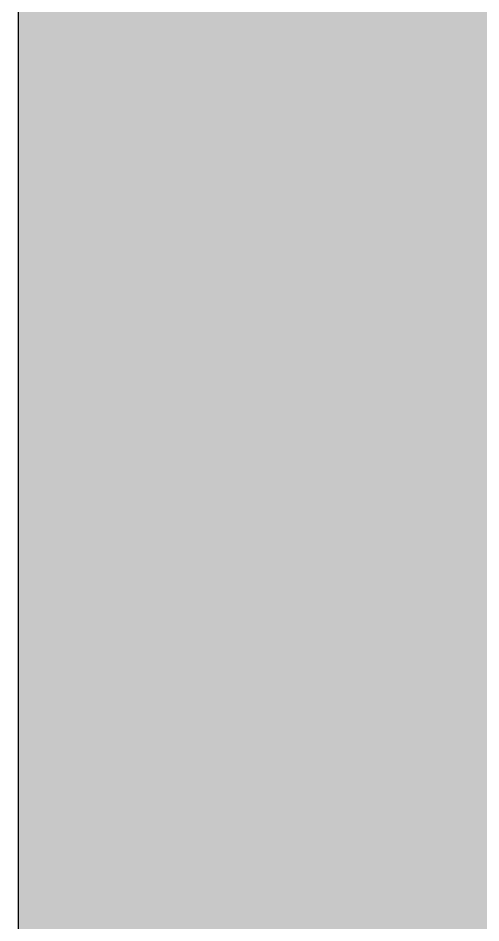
# Model space of a CAD drawing. Header units: millimetres. Extents: x 64682 to 95728, y -1640 to 17847.
# Drawn here: x 79729 to 80250, y 2521 to 3541 of the extents above; entities that cross this region are included whole.
import ezdxf

# ---------------------------------------------------------------- set-up
doc = ezdxf.new("R2010")
doc.units = ezdxf.units.MM
doc.layers.add('WALL TYPE$0$I-SECT-LW03', color=3, linetype='Continuous')

msp = doc.modelspace()

# ---------------------------------------------------------------- hatches: boundary and pattern name
h = msp.add_hatch()
h.set_pattern_fill('0-钢筋混凝土001-DOM', color=251, scale=15, angle=90, pattern_type=2)
h.set_pattern_definition([(135, (-2690, -250), (-53.03301, -53.03301), []), (140, (-2690, -250), (9.41282, 107.58903), [11.25, -123.75]), (85, (-2690, -250), (-112.82882, -20.8127), [9, -99]), (190.4514, (-2689.22, -241.03), (-103.41593, 86.77641), [9.56103, -105.17132]), (136.1842, (-2720, -250), (24.82785, 160.08616), [16.875, -185.625]), (186.6356, (-2717.93, -236.66), (-146.11768, 140.1994), [14.34154, -157.75695]), (81.1842, (-2720, -250), (-146.1178, 140.1993), [13.5, -148.5]), (111, (-2712.5, -235), (60.39283, 89.53606), [11.25, -123.75]), (56, (-2712.5, -235), (-108.7725, 36.4973), [9, -99]), (161.4514, (-2707.47, -227.54), (-48.37957, 126.0334), [9.56103, -105.17132]), (127.5, (-2690, -250), (-49.934078, 1.823978), [0.75, -97.8, 0.75, -100.5, 0.75, -99.375]), (97.5, (-2690, -250), (-59.161757, 39.46043), [0.75, -57.3, 0.75, -95.55, 0.75, -37.875]), (57.5, (-2690, -283.45), (3.38323, 80.073365), [0.75, -37.5, 0.75, -117, 0.75, -155.25]), (47.5, (-2690, -298.45), (-15.01575, 87.477925), [0.75, -48.75, 0.75, -77.7, 0.75, -110.25])])
h.paths.add_polyline_path([(80268.6, 5945.7), (79728.6, 5945.7), (79728.6, 870.7), (80268.6, 870.7)])

# ---------------------------------------------------------------- linework, layer by layer
at = {"layer": 'WALL TYPE$0$I-SECT-LW03'}
msp.add_lwpolyline([(80268.6, 5945.7), (79728.6, 5945.7), (79728.6, 870.7), (80268.6, 870.7)], close=True, dxfattribs=at)

doc.saveas('drawing.dxf')
